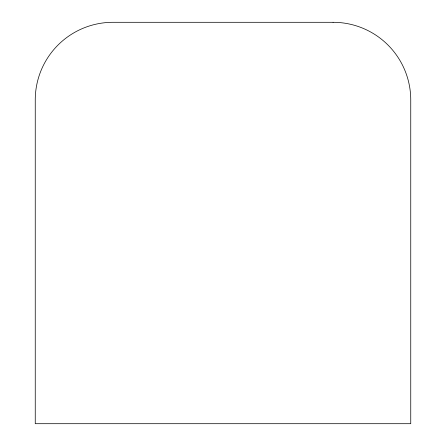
<?xml version="1.0" encoding="UTF-8"?>
<svg xmlns="http://www.w3.org/2000/svg" width="446" height="446" viewBox="0 0 446 446"><rect width="100%" height="100%" fill="white"/><g stroke="black" fill="none" stroke-linecap="round" stroke-linejoin="round"><path stroke-width="0.67" d="M333.062 22.3L112.938 22.3A77.688 77.688 0 0 0 35.251 99.988L35.251 423.7L410.749 423.7L410.749 99.988A77.688 77.688 0 0 0 333.062 22.3"/></g></svg>
